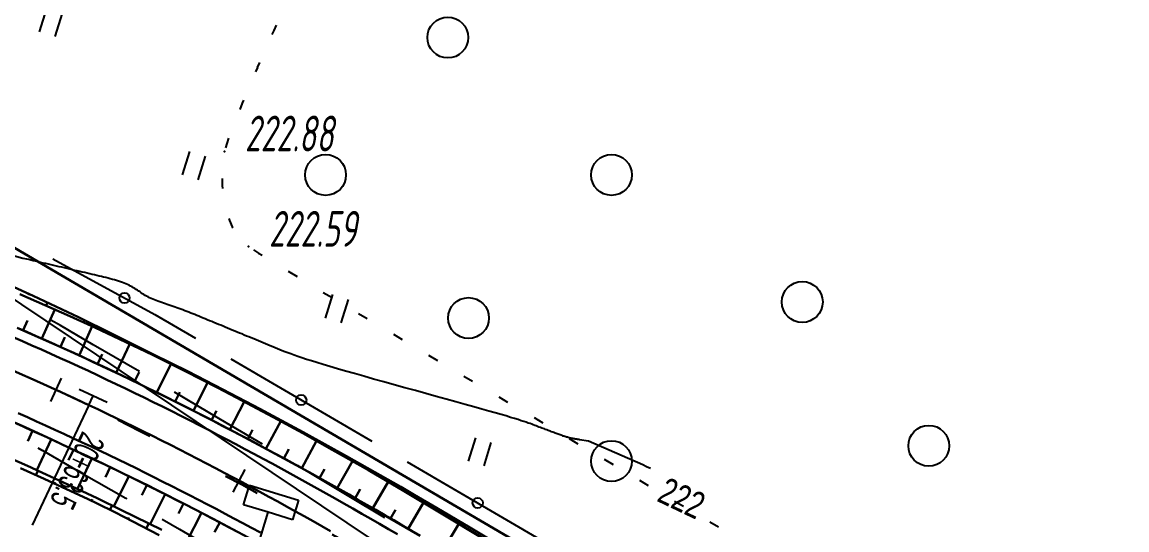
# Model space of a CAD drawing. Header units: millimetres. Extents: x -1799 to 6962, y -1020 to 4121.
# Drawn here: x 160.6 to 268.8, y 3295.9 to 3345.6 of the extents above; entities that cross this region are included whole.
import ezdxf
from ezdxf import colors
from ezdxf.entities.mleader import LeaderData, LeaderLine
from ezdxf.math import Vec2, Vec3

# ---------------------------------------------------------------- set-up
doc = ezdxf.new("R2010")
doc.units = ezdxf.units.MM
doc.linetypes.add('CONTI', pattern=[0])
doc.linetypes.add('STROT', pattern=[1.7, 0.5, -1.2])
for name, color, linetype, lineweight in [('10', 1, 'Continuous', 35), ('КОПИЯ_ОСЬ_13_ОТКОСЫ', 7, 'Continuous', 30), ('КОПИЯ_ОСЬ_ГРАНИЦЫ_ПОЛОС', 7, 'Continuous', 30), ('ОСЬ_ВЕРХ_ПОКРЫТИЯ_ГРАНИЦЫ_ПОЛОС', 7, 'Continuous', 30), ('ОСЬ_ВЕРХ_ПОКРЫТИЯ_ОСЬ', 1, 'Continuous', 30), ('Отметки', 5, 'Continuous', 30)]:
    doc.layers.add(name, color=color, linetype=linetype, lineweight=lineweight)
for name, color, linetype in [('GOR_BDEFAULT', 212, 'CONTI'), ('PI_OTDEFAULT', 172, 'CONTI'), ('PI_TTDEFAULT', 5, 'CONTI'), ('PLN_O', 7, 'CONTI'), ('SIT_LDEFAULT', 7, 'CONTI'), ('USLZNDEFAULT', 7, 'CONTI'), ('ZAPSKDEFAULT', 7, 'CONTI'), ('КОПИЯ_ОСЬ_ТАНГЕНСЫ', 1, 'Continuous'), ('ОСЬ_ВЕРХ_ПОКРЫТИЯ_ПИКЕТЫ', 1, 'Continuous'), ('ОСЬ_ВЕРХ_ПОКРЫТИЯ_РАЗБИВКА_КРИВ', 1, 'Continuous'), ('ОСЬ_ВЕРХ_ПОКРЫТИЯ_ТАНГЕНСЫ', 1, 'Continuous'), ('разметка', 7, 'Continuous')]:
    doc.layers.add(name, color=color, linetype=linetype)
doc.styles.add('eskd', font='spds.shx', dxfattribs={"width": 1.2, "oblique": 15})
doc.styles.add('SHRFT', font='TXT', dxfattribs={"width": 3.5})
doc.styles.get("Standard").update_dxf_attribs({"font": 'arial.ttf'})
doc.styles.add('ГОСТ', font='', dxfattribs={"oblique": 15, "height": 4})
doc.styles.get('ГОСТ').set_extended_font_data('GOST type A')

# ---------------------------------------------------------------- blocks, each defined once
blk = doc.blocks.new('BL_2004')
at = {"color": 0}
blk.add_circle((0, 0), 2, dxfattribs=at)
blk = doc.blocks.new('BL_2011')
at = {"color": 0}
for p, q in [((0, 0), (0, 2.4)), ((1.6, 0), (1.6, 2.4))]:
    blk.add_line(p, q, dxfattribs=at)
blk = doc.blocks.new('BL_13')
at = {"color": 0}
for p, q in [((-2.5, 7), (-2.5, 9)), ((-2.5, 9), (2.5, 9)), ((2.5, 9), (2.5, 7)), ((0, 7), (-2.5, 7)), ((0, 0), (0, 7)), ((2.5, 7), (0, 7)), ((2, 0), (0, 0))]:
    blk.add_line(p, q, dxfattribs=at)
blk = doc.blocks.new('_None')

msp = doc.modelspace()

# ---------------------------------------------------------------- linework, layer by layer
at = {"layer": '10'}
msp.add_lwpolyline([(-360.39, 3343.98), (-65.03, 3344.87), (87.16, 3350.87), (108.64, 3348.19), (148.58, 3330.11), (255.1, 3267.82), (280.33, 3251.41), (314.65, 3229.09), (366.26, 3197.31), (410.92, 3168.51), (446.74, 3154.31), (486.35, 3141.69), (517.02, 3127.88), (586.85, 3116.46), (604.34, 3112.89), (723.31, 3088.59), (842.11, 3064.31), (1030.23, 3025.88), (1104.98, 3010.61)], dxfattribs=at)
at = {"layer": 'GOR_BDEFAULT', "color": 212, "elevation": 222, "flags": 128}
for points in [[(221.42, 3302.28), (216.09, 3304.61), (215.21, 3304.74), (215.14, 3304.75), (215.07, 3304.76), (215.01, 3304.77), (214.94, 3304.78), (214.87, 3304.79), (214.8, 3304.8), (214.73, 3304.81), (214.66, 3304.82), (214.58, 3304.84), (214.51, 3304.85), (214.43, 3304.87), (214.36, 3304.88), (214.28, 3304.9), (214.2, 3304.92), (214.12, 3304.94), (214.04, 3304.97), (213.95, 3304.99), (213.87, 3305.02), (213.78, 3305.04), (213.69, 3305.07), (213.6, 3305.1), (213.51, 3305.14), (213.42, 3305.17), (213.33, 3305.2), (213.23, 3305.24), (213.13, 3305.28), (213.03, 3305.31), (212.93, 3305.35), (212.82, 3305.39), (212.71, 3305.43), (212.61, 3305.47), (212.49, 3305.52), (212.38, 3305.56), (212.26, 3305.6), (212.15, 3305.65), (212.03, 3305.69), (211.9, 3305.74), (211.78, 3305.79), (211.65, 3305.83), (211.52, 3305.88), (211.39, 3305.93), (211.25, 3305.98), (211.12, 3306.03), (210.98, 3306.09), (210.84, 3306.14), (210.69, 3306.19), (210.54, 3306.25), (210.38, 3306.31), (210.2, 3306.37), (210, 3306.44), (209.76, 3306.52), (209.5, 3306.6), (209.2, 3306.7), (208.86, 3306.81), (208.47, 3306.92), (208.03, 3307.06), (207.53, 3307.2), (206.97, 3307.36), (206.34, 3307.54), (205.64, 3307.74), (204.86, 3307.96), (204.02, 3308.19), (203.12, 3308.44), (202.17, 3308.7), (201.19, 3308.97), (200.18, 3309.25), (199.15, 3309.54), (198.11, 3309.82), (197.08, 3310.11), (196.06, 3310.39), (195.06, 3310.67), (194.1, 3310.94), (193.18, 3311.2), (192.31, 3311.45), (191.51, 3311.68), (190.77, 3311.89), (190.11, 3312.09), (189.5, 3312.28), (188.96, 3312.45), (188.47, 3312.6), (188.02, 3312.75), (187.62, 3312.88), (187.26, 3313.01), (186.94, 3313.13), (186.64, 3313.24), (186.36, 3313.34), (186.11, 3313.44), (185.86, 3313.54), (185.63, 3313.64), (185.4, 3313.73), (185.17, 3313.83), (184.94, 3313.92), (184.71, 3314.02), (184.48, 3314.11), (184.25, 3314.21), (184.01, 3314.31), (183.78, 3314.4), (183.55, 3314.5), (183.31, 3314.59), (183.08, 3314.69), (182.85, 3314.79), (182.61, 3314.88), (182.38, 3314.98), (182.15, 3315.08), (181.91, 3315.17), (181.68, 3315.27), (181.45, 3315.36), (181.22, 3315.46), (180.99, 3315.55), (180.76, 3315.65), (180.53, 3315.74), (180.31, 3315.83), (180.08, 3315.93), (179.86, 3316.02), (179.64, 3316.11), (179.42, 3316.2), (179.2, 3316.29), (178.98, 3316.38), (178.77, 3316.47), (178.56, 3316.55), (178.35, 3316.64), (178.14, 3316.72), (177.94, 3316.81), (177.74, 3316.89), (177.54, 3316.97), (177.34, 3317.05), (177.14, 3317.13), (176.95, 3317.21), (176.75, 3317.28), (176.56, 3317.36), (176.37, 3317.43), (176.18, 3317.5), (175.99, 3317.57), (175.8, 3317.64), (175.61, 3317.71), (175.42, 3317.78), (175.23, 3317.84), (175.04, 3317.91), (174.85, 3317.97), (174.66, 3318.03), (174.48, 3318.1), (174.3, 3318.16), (174.12, 3318.22), (173.94, 3318.29), (173.77, 3318.35), (173.6, 3318.42), (173.43, 3318.49), (173.28, 3318.56), (173.12, 3318.63), (172.97, 3318.7), (172.83, 3318.78), (172.69, 3318.86), (172.56, 3318.94), (172.43, 3319.02), (172.3, 3319.1), (172.18, 3319.19), (172.05, 3319.27), (171.92, 3319.36), (171.8, 3319.44), (171.67, 3319.52), (171.53, 3319.61), (171.4, 3319.69), (171.26, 3319.77), (171.11, 3319.84), (170.96, 3319.92), (170.79, 3319.99), (170.63, 3320.06), (170.45, 3320.12), (170.27, 3320.19), (170.08, 3320.25), (169.89, 3320.31), (169.69, 3320.37), (169.48, 3320.42), (169.27, 3320.48), (169.06, 3320.53), (168.84, 3320.59), (168.62, 3320.64), (168.4, 3320.7), (168.17, 3320.75), (167.95, 3320.8), (167.72, 3320.86), (167.48, 3320.91), (167.25, 3320.97), (167.01, 3321.02), (166.77, 3321.08), (166.53, 3321.13), (166.29, 3321.19), (166.04, 3321.25), (165.8, 3321.3), (165.55, 3321.36), (165.3, 3321.42), (165.04, 3321.48), (164.79, 3321.54), (164.53, 3321.6), (164.27, 3321.66), (164.01, 3321.72), (163.74, 3321.78), (163.48, 3321.84), (163.22, 3321.9), (162.95, 3321.96), (162.7, 3322.02), (162.44, 3322.08), (162.2, 3322.13), (161.96, 3322.19), (161.73, 3322.24), (161.5, 3322.3), (161.29, 3322.35), (161.09, 3322.39), (160.9, 3322.44), (160.72, 3322.48), (159.19, 3322.88), (159.1, 3322.89), (159.02, 3322.91), (158.93, 3322.92), (158.84, 3322.93), (158.75, 3322.94), (158.67, 3322.96), (158.58, 3322.97), (158.49, 3322.97), (158.41, 3322.98), (158.33, 3322.99), (158.25, 3323), (158.18, 3323), (158.11, 3323.01), (158.05, 3323.01), (157.99, 3323.02)], [(222.17, 3301.92), (221.79, 3302.1), (221.42, 3302.28)]]:
    msp.add_lwpolyline(points, dxfattribs=at)
at = {"layer": 'PI_TTDEFAULT', "color": 5}
for p in [(180.46, 3332.94, 222.88), (182.81, 3323.63, 222.59)]:
    msp.add_point(p, dxfattribs=at)
at = {"layer": 'PLN_O'}
for p, q in [((163.63, 3322.43), (173.63, 3316.98)), ((173.63, 3316.98), (177.6, 3314.66)), ((181.06, 3312.65), (194.88, 3304.59)), ((198.34, 3302.58), (212.16, 3294.52))]:
    msp.add_line(p, q, dxfattribs=at)
for centre in [(170.66, 3318.6), (187.97, 3308.62), (205.25, 3298.55)]:
    msp.add_circle(centre, 0.5, dxfattribs=at)
at = {"layer": 'SIT_LDEFAULT', "color": 7}
for p, q in [((185.5, 3345.29), (185.27, 3344.78)), ((185.27, 3344.78), (185.09, 3344.39)), ((183.67, 3341.15), (183.48, 3340.72)), ((183.87, 3341.64), (183.66, 3341.15)), ((182.31, 3337.96), (182.19, 3337.67)), ((182.19, 3337.67), (181.94, 3337.03)), ((180.67, 3333.71), (180.56, 3333.29)), ((180.85, 3334.23), (180.67, 3333.71)), ((180.21, 3330.3), (180.23, 3329.6)), ((180.23, 3329.6), (180.25, 3329.31)), ((180.87, 3326.39), (180.94, 3326.18)), ((180.94, 3326.18), (181.22, 3325.57)), ((181.22, 3325.57), (181.28, 3325.47)), ((183.3, 3323.32), (183.79, 3323)), ((183.79, 3322.99), (184.14, 3322.78)), ((186.7, 3321.21), (187.56, 3320.69)), ((190.13, 3319.15), (190.99, 3318.64)), ((164.38, 3315.9), (163.45, 3316.43)), ((193.56, 3317.09), (194.42, 3316.58)), ((167.6, 3314.03), (164.38, 3315.9)), ((196.99, 3315.06), (197.85, 3314.55)), ((170.82, 3312.17), (167.6, 3314.03)), ((200.44, 3313.01), (201.3, 3312.5)), ((172.12, 3311.41), (170.82, 3312.17)), ((203.88, 3310.96), (204.74, 3310.45)), ((180.07, 3306.72), (175.56, 3309.4)), ((207.32, 3308.93), (208.18, 3308.42)), ((184.16, 3304.29), (180.07, 3306.73)), ((210.77, 3306.9), (211.63, 3306.39)), ((214.21, 3304.86), (215.07, 3304.35)), ((162.18, 3303.93), (162.58, 3303.7)), ((162.59, 3303.71), (166.49, 3301.48)), ((192.51, 3299.29), (187.59, 3302.23)), ((217.64, 3302.82), (218.5, 3302.31)), ((166.49, 3301.48), (170.8, 3299.01)), ((221.09, 3300.78), (221.95, 3300.27)), ((170.8, 3299.01), (170.88, 3298.97)), ((196.17, 3297.11), (192.51, 3299.29)), ((224.53, 3298.74), (225.39, 3298.23)), ((174.34, 3296.97), (176.06, 3295.98)), ((227.98, 3296.71), (228.84, 3296.2)), ((176.06, 3295.98), (181.89, 3292.6))]:
    msp.add_line(p, q, dxfattribs=at)
at = {"layer": 'КОПИЯ_ОСЬ_13_ОТКОСЫ'}
for points in [[(159.51, 3319.82), (161.73, 3318.81), (163.94, 3317.77), (166.15, 3316.72), (169.44, 3315.11), (170.24, 3314.71), (171.16, 3314.25), (172.07, 3313.8), (173.45, 3313.12), (176.88, 3311.41), (180.29, 3309.66), (182.55, 3308.48), (183.91, 3307.76), (188.17, 3305.47), (192.4, 3303.13), (197.71, 3300.12), (199.03, 3299.36), (201.22, 3298.08), (204.49, 3296.15), (207.75, 3294.19)], [(160.42, 3318.98), (162.87, 3317.91), (165.32, 3316.83), (167.75, 3315.72), (170.18, 3314.58), (173.41, 3313.03), (176.61, 3311.44), (179.8, 3309.81), (181.61, 3308.87), (185.21, 3306.95), (188.11, 3305.37), (191, 3303.76), (194.54, 3301.75), (198.05, 3299.7), (201.54, 3297.63), (205.87, 3295)], [(160.42, 3318.98), (162.87, 3317.91), (165.32, 3316.83), (167.75, 3315.72), (170.18, 3314.58), (173.41, 3313.03), (176.61, 3311.44), (179.8, 3309.81), (181.61, 3308.87), (185.21, 3306.95), (188.11, 3305.37), (191, 3303.76), (194.54, 3301.75), (198.05, 3299.7), (201.54, 3297.63), (205.87, 3295)], [(161.31, 3319), (161.25, 3318.87)], [(162.56, 3314.63), (163.83, 3317.49)], [(163.12, 3318.16), (162.98, 3317.87)], [(164.93, 3317.3), (164.88, 3317.21)], [(160.73, 3315.44), (161.15, 3316.39)], [(166.73, 3316.43), (166.63, 3316.23)], [(160.22, 3315.66), (162.44, 3314.68), (164.65, 3313.69), (166.86, 3312.69), (169.05, 3311.66), (171.24, 3310.62), (173.41, 3309.56), (176.13, 3308.21), (178.84, 3306.83), (181.53, 3305.44), (184.21, 3304.02), (189.09, 3301.36), (194.37, 3298.38), (199.6, 3295.34)], [(166.21, 3312.99), (167.51, 3315.83)], [(168.53, 3315.56), (168.5, 3315.49)], [(164.39, 3313.81), (164.82, 3314.76)], [(169.83, 3311.29), (171.17, 3314.11)], [(170.32, 3314.67), (170.26, 3314.54)], [(168.02, 3312.14), (168.47, 3313.09)], [(172.11, 3313.78), (172.09, 3313.74)], [(173.91, 3312.9), (173.86, 3312.8)], [(173.83, 3309.36), (175.2, 3312.14)], [(175.7, 3312), (175.68, 3311.97)], [(171.64, 3310.43), (172.09, 3311.36)], [(177.48, 3311.1), (177.44, 3311.02)], [(177.41, 3307.57), (178.8, 3310.32)], [(179.26, 3310.19), (179.25, 3310.16)], [(175.62, 3308.47), (176.08, 3309.39)], [(181.04, 3309.27), (181, 3309.18)], [(179.19, 3306.66), (179.66, 3307.57)], [(180.96, 3305.74), (182.38, 3308.45)], [(182.81, 3308.34), (182.8, 3308.31)], [(184.58, 3307.41), (184.53, 3307.31)], [(158.77, 3306.91), (160.92, 3305.95), (163.05, 3304.97), (165.19, 3303.98), (166.08, 3303.56), (167.86, 3302.72), (168.75, 3302.3), (170.53, 3301.44), (171.41, 3301.01), (173.18, 3300.14), (174.06, 3299.69), (175.82, 3298.8), (176.7, 3298.36), (178.46, 3297.45), (179.33, 3296.99), (183.26, 3294.91)], [(184.5, 3303.86), (185.96, 3306.54)], [(186.34, 3306.46), (186.32, 3306.43)], [(161.66, 3305.61), (161.2, 3304.59)], [(182.73, 3304.8), (183.21, 3305.71)], [(188.1, 3305.5), (188.04, 3305.4)], [(163.48, 3304.77), (162.08, 3301.75)], [(188.01, 3301.95), (189.46, 3304.62)], [(189.85, 3304.54), (189.83, 3304.51)], [(165.65, 3303.76), (165.18, 3302.75)], [(186.25, 3302.9), (186.74, 3303.8)], [(191.6, 3303.58), (191.54, 3303.46)], [(159.23, 3303.03), (161.45, 3302.04), (162.22, 3301.68), (163, 3301.33), (165.54, 3300.16), (167.97, 3299.02), (170.38, 3297.86), (174.33, 3295.91)], [(159.23, 3303.03), (161.45, 3302.04), (162.22, 3301.68), (163, 3301.33), (165.54, 3300.16), (167.97, 3299.02), (170.38, 3297.86), (174.33, 3295.91)], [(167.46, 3302.91), (166.05, 3299.92)], [(169.27, 3302.05), (168.79, 3301.06)], [(191.5, 3300), (192.99, 3302.63)], [(193.35, 3302.6), (193.32, 3302.56)], [(160.47, 3301.95), (162.8, 3300.9), (167.11, 3298.92), (167.99, 3298.51), (169.73, 3297.64), (171.47, 3296.75), (174.06, 3295.4)], [(161.98, 3301.27), (162.18, 3301.7)], [(171.07, 3301.18), (169.62, 3298.22)], [(189.76, 3300.98), (190.26, 3301.86)], [(195.09, 3301.61), (195.01, 3301.47)], [(163.8, 3300.44), (163.87, 3300.59)], [(165.62, 3299.61), (165.81, 3300.03)], [(172.86, 3300.29), (172.37, 3299.31)], [(193.25, 3299.02), (193.74, 3299.9)], [(194.98, 3298.03), (196.49, 3300.62)], [(196.83, 3300.62), (196.8, 3300.58)], [(167.44, 3298.77), (167.5, 3298.91)], [(174.65, 3299.4), (173.17, 3296.48)], [(198.56, 3299.63), (198.46, 3299.46)], [(169.23, 3297.89), (169.44, 3298.31)], [(176.43, 3298.49), (175.94, 3297.52)], [(196.71, 3297.02), (197.21, 3297.89)], [(198.44, 3296.02), (199.94, 3298.59)], [(200.29, 3298.62), (200.26, 3298.57)], [(171.01, 3296.98), (171.08, 3297.12)], [(178.21, 3297.58), (176.72, 3294.7)], [(179.98, 3296.65), (179.48, 3295.7)], [(202.02, 3297.61), (201.9, 3297.42)], [(203.74, 3296.6), (203.7, 3296.53)], [(172.79, 3296.06), (173.04, 3296.55)], [(201.88, 3293.98), (203.4, 3296.51)]]:
    msp.add_lwpolyline(points, dxfattribs=at)
at = {"layer": 'КОПИЯ_ОСЬ_ГРАНИЦЫ_ПОЛОС'}
for points in [[(160.15, 3315.69), (161.08, 3315.28), (162.01, 3314.88), (162.93, 3314.47), (163.86, 3314.05), (164.78, 3313.64), (165.7, 3313.22), (166.62, 3312.8), (167.54, 3312.37), (168.45, 3311.94), (169.37, 3311.51), (170.28, 3311.08), (171.2, 3310.64), (172.11, 3310.2), (173.02, 3309.76), (173.92, 3309.31), (174.83, 3308.86), (175.73, 3308.41), (176.64, 3307.96), (177.54, 3307.5), (178.44, 3307.04), (179.34, 3306.58), (180.24, 3306.11), (181.13, 3305.65), (182.03, 3305.18), (182.92, 3304.71), (183.81, 3304.23), (184.7, 3303.76), (185.59, 3303.28), (186.47, 3302.8), (187.36, 3302.31), (188.25, 3301.83), (189.13, 3301.34), (190.01, 3300.85), (190.89, 3300.36), (191.77, 3299.86), (192.65, 3299.37), (193.52, 3298.87), (194.4, 3298.37), (195.27, 3297.87), (196.14, 3297.36), (197.02, 3296.86), (197.89, 3296.35), (198.76, 3295.84)], [(159.84, 3306.43), (160.74, 3306.03), (161.63, 3305.62), (162.52, 3305.22), (163.41, 3304.81), (164.3, 3304.39), (165.19, 3303.98), (166.07, 3303.56), (166.96, 3303.15), (167.84, 3302.73), (168.72, 3302.31), (169.6, 3301.89), (170.47, 3301.47), (171.35, 3301.04), (172.22, 3300.61), (173.1, 3300.18), (173.97, 3299.74), (174.84, 3299.3), (175.71, 3298.86), (176.58, 3298.42), (177.45, 3297.97), (178.32, 3297.52), (179.19, 3297.07), (180.05, 3296.62), (180.91, 3296.16), (181.78, 3295.7)]]:
    msp.add_lwpolyline(points, dxfattribs=at)
at = {"layer": 'КОПИЯ_ОСЬ_ТАНГЕНСЫ'}
msp.add_line((127.01, 3340.44), (430.51, 3137.11), dxfattribs=at)
at = {"layer": 'ОСЬ_ВЕРХ_ПОКРЫТИЯ_ГРАНИЦЫ_ПОЛОС', "linetype": 'Continuous'}
for points in [[(160.15, 3315.69), (161.08, 3315.28), (162.01, 3314.88), (162.93, 3314.47), (163.86, 3314.05), (164.78, 3313.64), (165.7, 3313.22), (166.62, 3312.8), (167.54, 3312.37), (168.45, 3311.94), (169.37, 3311.51), (170.28, 3311.08), (171.2, 3310.64), (172.11, 3310.2), (173.02, 3309.76), (173.92, 3309.31), (174.83, 3308.86), (175.73, 3308.41), (176.64, 3307.96), (177.54, 3307.5), (178.44, 3307.04), (179.34, 3306.58), (180.24, 3306.11), (181.13, 3305.65), (182.03, 3305.18), (182.92, 3304.71), (183.81, 3304.23), (184.7, 3303.76), (185.59, 3303.28), (186.48, 3302.8), (187.36, 3302.31), (188.25, 3301.83), (189.13, 3301.34), (190.01, 3300.85), (190.89, 3300.36), (191.77, 3299.86), (192.65, 3299.37), (193.52, 3298.87), (194.4, 3298.37), (195.27, 3297.87), (196.14, 3297.36), (197.02, 3296.86), (197.89, 3296.35), (198.76, 3295.84)], [(197.38, 3295.49), (196.51, 3295.99), (195.64, 3296.5), (194.77, 3297), (193.9, 3297.5), (193.03, 3298), (192.15, 3298.5), (191.28, 3298.99), (190.4, 3299.48), (189.52, 3299.98), (188.64, 3300.46), (187.76, 3300.95), (186.88, 3301.43), (186, 3301.92), (185.11, 3302.4), (184.23, 3302.87), (183.34, 3303.35), (182.45, 3303.82), (181.56, 3304.29), (180.67, 3304.76), (179.77, 3305.23), (178.88, 3305.69), (177.98, 3306.15), (177.09, 3306.61), (176.19, 3307.06), (175.29, 3307.52), (174.39, 3307.97), (173.48, 3308.41), (172.58, 3308.86), (171.67, 3309.3), (170.76, 3309.74), (169.85, 3310.18), (168.94, 3310.61), (168.03, 3311.04), (167.12, 3311.47), (166.2, 3311.89), (165.28, 3312.31), (164.37, 3312.73), (163.45, 3313.14), (162.53, 3313.55), (161.6, 3313.96), (160.68, 3314.37), (159.75, 3314.77)]]:
    msp.add_lwpolyline(points, dxfattribs=at)
at = {"layer": 'ОСЬ_ВЕРХ_ПОКРЫТИЯ_ГРАНИЦЫ_ПОЛОС', "linetype": 'Continuous', "lineweight": 30}
for points in [[(181.78, 3295.7), (180.91, 3296.16), (180.05, 3296.62), (179.19, 3297.07), (178.32, 3297.52), (177.45, 3297.97), (176.58, 3298.42), (175.71, 3298.86), (174.84, 3299.3), (173.97, 3299.74), (173.1, 3300.18), (172.22, 3300.61), (171.35, 3301.04), (170.47, 3301.47), (169.6, 3301.89), (168.72, 3302.31), (167.84, 3302.73), (166.96, 3303.15), (166.08, 3303.56), (165.19, 3303.98), (164.3, 3304.39), (163.41, 3304.81), (162.52, 3305.22), (161.63, 3305.62), (160.74, 3306.03), (159.84, 3306.43)], [(183.98, 3295.66), (183.11, 3296.12), (182.25, 3296.58), (181.38, 3297.04), (180.52, 3297.5), (179.65, 3297.96), (178.78, 3298.41), (177.91, 3298.86), (177.04, 3299.31), (176.17, 3299.75), (175.29, 3300.19), (174.42, 3300.63), (173.54, 3301.07), (172.67, 3301.51), (171.79, 3301.94), (170.91, 3302.37), (170.03, 3302.79), (169.15, 3303.22), (168.27, 3303.64), (167.38, 3304.06), (166.5, 3304.47), (165.61, 3304.88), (164.72, 3305.3), (163.83, 3305.71), (162.94, 3306.12), (162.04, 3306.53), (161.15, 3306.94), (160.25, 3307.34)]]:
    msp.add_lwpolyline(points, dxfattribs=at)
at = {"layer": 'ОСЬ_ВЕРХ_ПОКРЫТИЯ_ОСЬ'}
msp.add_lwpolyline([(75.82, 3334.51, -0.079736), (167.16, 3308.13), (167.16, 3308.13), (168.06, 3307.71), (168.95, 3307.28), (169.84, 3306.85), (170.73, 3306.42), (171.62, 3305.99), (172.51, 3305.55), (173.39, 3305.11), (174.28, 3304.67), (175.16, 3304.22), (176.04, 3303.77), (176.92, 3303.32), (177.8, 3302.87), (178.68, 3302.42), (179.56, 3301.96), (180.43, 3301.5), (181.3, 3301.03), (182.18, 3300.57), (183.05, 3300.1), (183.92, 3299.63), (184.79, 3299.16), (185.66, 3298.68), (186.52, 3298.21), (187.39, 3297.73), (188.25, 3297.25), (189.12, 3296.77), (189.98, 3296.28), (190.84, 3295.79)], format="xyb", dxfattribs=at)
at = {"layer": 'ОСЬ_ВЕРХ_ПОКРЫТИЯ_ПИКЕТЫ'}
for p, q in [((163.45, 3308.47), (164.49, 3310.75)), ((181.3, 3299.62), (182.47, 3301.83))]:
    msp.add_line(p, q, dxfattribs=at)
at = {"layer": 'ОСЬ_ВЕРХ_ПОКРЫТИЯ_РАЗБИВКА_КРИВ'}
for p, q in [((166.23, 3309.67), (168.95, 3308.4)), ((167.16, 3308.13), (167.59, 3309.04)), ((167.16, 3308.13), (161.62, 3296.37))]:
    msp.add_line(p, q, dxfattribs=at)
at = {"layer": 'ОСЬ_ВЕРХ_ПОКРЫТИЯ_ТАНГЕНСЫ'}
msp.add_line((127.01, 3340.44), (430.51, 3137.11), dxfattribs=at)
at = {"layer": 'разметка', "linetype": 'STROT', "lineweight": 30, "ltscale": 7}
msp.add_lwpolyline([(-644.71, 3539.46), (-644.71, 3539.46, 0.010848), (-599.22, 3492.38, 0.026039), (-521.3, 3423.36, 0.004471), (-497.65, 3404.9, 0.012597), (-469.15, 3383.51, 0.122053), (-334.33, 3332.01, 0.036279), (-244.45, 3330.03), (-14.07, 3336.49, -0.037498), (75.82, 3334.51, -0.079736), (167.16, 3308.13, -0.037499), (244.27, 3261.88), (343.34, 3195.51, 0.037498), (420.44, 3149.26, 0.023279), (446.23, 3138.55, 0.037464), (533.4, 3116.55), (1022.92, 3018.77), (1022.92, 3018.77)], format="xyb", dxfattribs=at)

# ---------------------------------------------------------------- block references
at = {"layer": 'USLZNDEFAULT', "color": 7, "rotation": 342.9999999999999}
msp.add_blockref('BL_13', (182.67, 3290.94), dxfattribs=at)
at = {"layer": 'ZAPSKDEFAULT', "color": 7, "rotation": 342.9999999999999}
for name, p in [('BL_2011', (162.35, 3344.64)), ('BL_2004', (202.32, 3344.08)), ('BL_2011', (176.35, 3330.64)), ('BL_2004', (190.35, 3330.64)), ('BL_2004', (218.35, 3330.64)), ('BL_2004', (237.03, 3318.21)), ('BL_2011', (190.35, 3316.64)), ('BL_2004', (204.35, 3316.64)), ('BL_2004', (249.42, 3304.14)), ('BL_2011', (204.35, 3302.64)), ('BL_2004', (218.35, 3302.64))]:
    msp.add_blockref(name, p, dxfattribs=at)

# ---------------------------------------------------------------- texts
at = {"layer": 'GOR_BDEFAULT', "color": 212, "style": 'SHRFT', "width": 0.75}
msp.add_text('222', height=2.625, rotation=334.5993, dxfattribs=at).set_placement((222.69, 3298.78, 222))
at = {"layer": 'PI_OTDEFAULT', "color": 172, "style": 'eskd', "oblique": 10, "width": 0.8}
for s, p in [('222.88', (182.45, 3332.94)), ('222.59', (184.81, 3323.62))]:
    msp.add_text(s, height=3.5, dxfattribs=at).set_placement(p)
at = {"layer": 'ОСЬ_ВЕРХ_ПОКРЫТИЯ_РАЗБИВКА_КРИВ', "width": 0.6}
msp.add_text('20+63.5', height=2.5, rotation=244.7745, dxfattribs=at).set_placement((166.55, 3305.66))

# ---------------------------------------------------------------- leaders
at = {"layer": 'Отметки', "ltscale": 0.2}
ml = msp.add_multileader_mtext('Standard', dxfattribs=at)
ml.set_content('223,95', color=256, style='ГОСТ')
ml.set_leader_properties()
ml.set_arrow_properties(name='NONE')
ml.build(insert=Vec2(0, 0))
ml.multileader.update_dxf_attribs({"text_left_attachment_type": 6, "text_right_attachment_type": 6, "dogleg_length": 0.36, "arrow_head_size": 2})
ctx = ml.context
ctx.base_point, ctx.arrow_head_size, ctx.landing_gap_size, ctx.plane_origin, ctx.plane_x_axis, ctx.plane_y_axis = Vec3(141.98, 3362.05), 2, 0, Vec3(136.09, 3285.7), Vec3(0.957608, -0.288073), Vec3(0.288073, 0.957608)
ctx.left_attachment, ctx.right_attachment, ctx.text_align_type = 6, 6, 2
notes = []
notes.append((ctx, [(1, (1, 1, 0), (161.96, 3356.04), (-0.957608, 0.288073), 0.36, [(0, [(148.93, 3316)], 0, [])])]))
ctx.mtext.insert, ctx.mtext.text_direction, ctx.mtext.rotation, ctx.mtext.alignment, ctx.mtext.line_spacing_style, ctx.mtext.flow_direction = Vec3(162.94, 3360.55), Vec3(0.957608, -0.288073), 5.990971, 3, 2, 5
for ctx, leaders in notes:
    for number, flags, end, landing, length, lines in leaders:
        leader = LeaderData()
        leader.index, (leader.has_last_leader_line, leader.has_dogleg_vector, leader.attachment_direction) = number, flags
        leader.last_leader_point, leader.dogleg_vector, leader.dogleg_length = Vec3(end), Vec3(landing), length
        for number, points, colour, breaks in lines:
            line = LeaderLine()
            line.index, line.vertices, line.color, line.breaks = number, Vec3.list(points), colors.encode_raw_color(colour), breaks
            leader.lines.append(line)
        ctx.leaders.append(leader)

doc.saveas('drawing.dxf')
